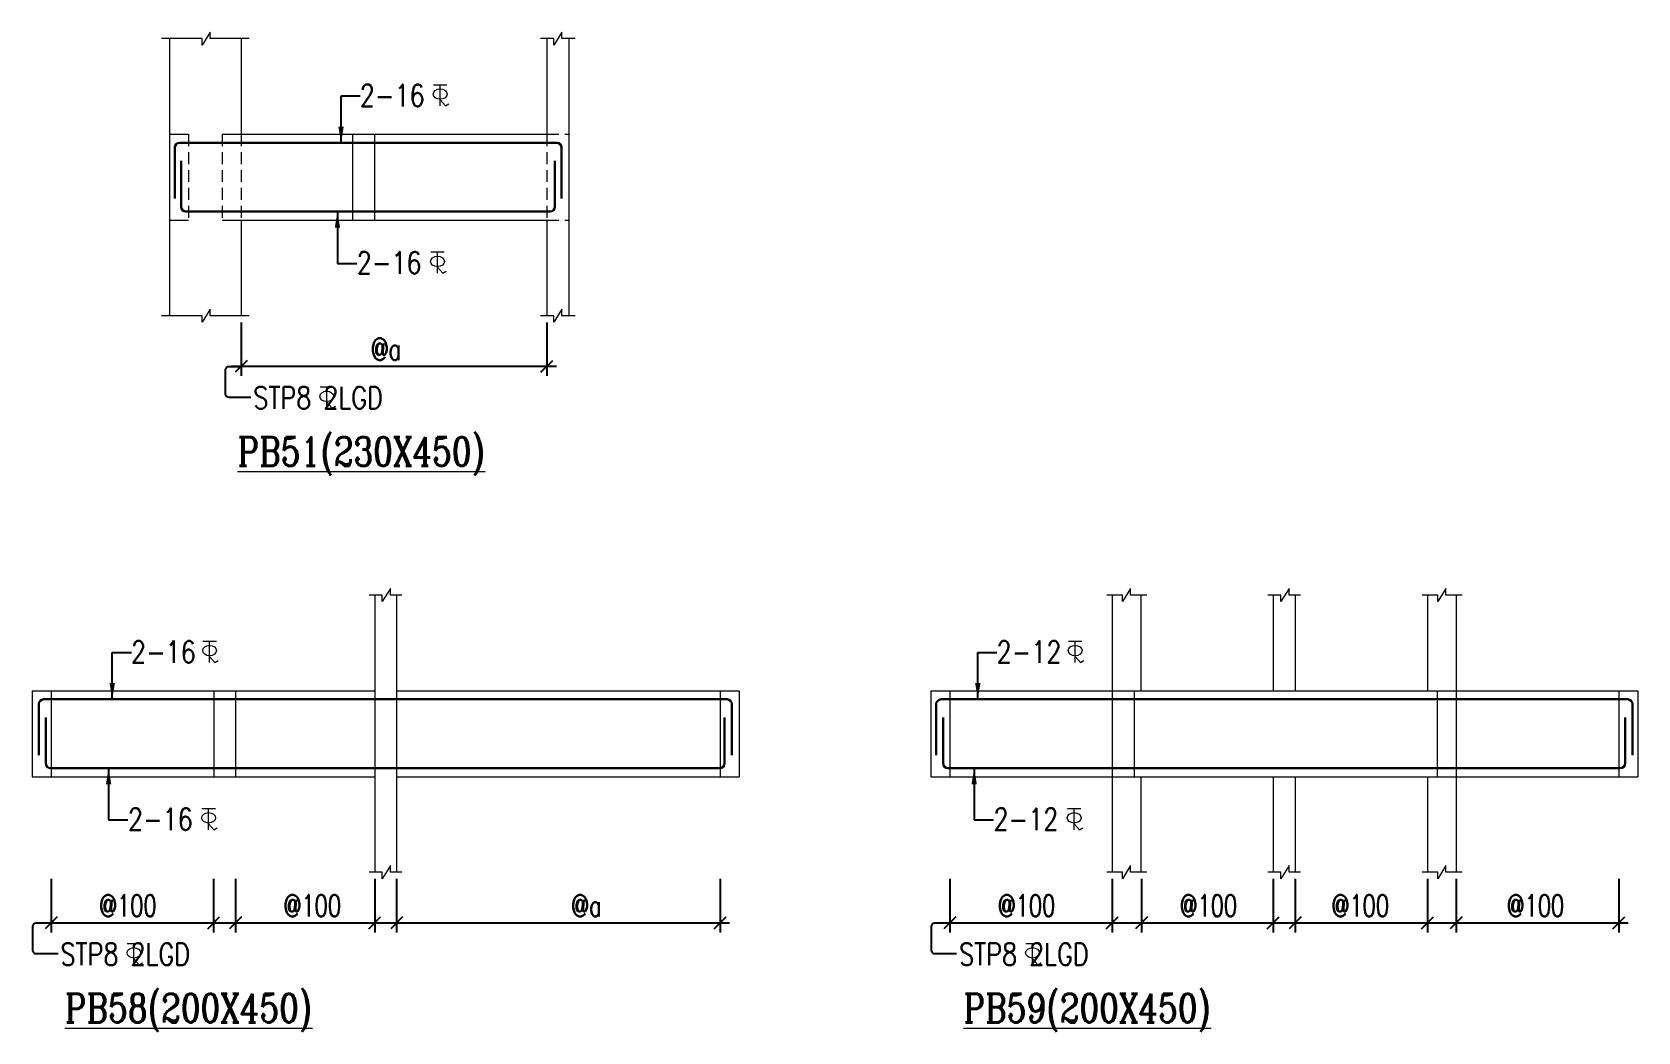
# Model space of a CAD drawing. Header units: millimetres. Extents: x 1277257 to 1543892, y 206696 to 309376.
# Drawn here: x 1526585 to 1543389, y 217392 to 227858 of the extents above; entities that cross this region are included whole.
import ezdxf

# ---------------------------------------------------------------- set-up
doc = ezdxf.new("R2010")
doc.units = ezdxf.units.MM
doc.header["$LTSCALE"] = 500
doc.header["$MEASUREMENT"] = 0
doc.header["$PDMODE"] = 34
doc.linetypes.add('HIDDEN', pattern=[0.375, 0.25, -0.125])
doc.layers.get('Defpoints').update_dxf_attribs({"lineweight": 0})
for name, color, linetype, lineweight in [('BEAM ELE', 2, 'Continuous', 15), ('DIM', 1, 'Continuous', 20), ('TAXT', 3, 'Continuous', 15), ('TEXT', 7, 'Continuous', 13), ('TEXT2', 3, 'Continuous', 15), ('TOWER AREA BEAM..', 3, 'Continuous', 20)]:
    doc.layers.add(name, color=color, linetype=linetype, lineweight=lineweight)
for name, color, linetype in [('D', 10, 'Continuous'), ('ST DIM.', 1, 'Continuous'), ('STEEL', 1, 'Continuous')]:
    doc.layers.add(name, color=color, linetype=linetype)
doc.styles.add('2MM', font='romans.shx', dxfattribs={"width": 0.7})
doc.styles.add('BHTESHT$0$HSCC2', font='romanc.shx')
doc.styles.add('haider', font='romans.shx')
doc.dimstyles.new('SHUIB MOD.', dxfattribs={"dimtxt": 230, "dimasz": 130, "dimexe": 100, "dimexo": 70, "dimgap": 50, "dimtad": 2, "dimdec": 0, "dimzin": 4, "dimdsep": 46, "dimtxsty": '2MM', "dimblk": 'OBLIQUE', "dimcen": 0.09, "dimdle": 100, "dimclrd": 1, "dimclre": 1, "dimclrt": 3, "dimadec": 0, "dimazin": 0, "dimtfac": 1, "dimtdec": 0, "dimtix": 1, "dimtmove": 2, "dimatfit": 3, "dimfxl": 100, "dimtolj": 1, "dimlwd": -1, "dimarcsym": 0})

# ---------------------------------------------------------------- blocks, each defined once
blk = doc.blocks.new('_Oblique')
at = {"color": 0, "linetype": 'ByBlock', "lineweight": -2}
blk.add_line((-0.5, -0.5), (0.5, 0.5), dxfattribs=at)
blk = doc.blocks.new('A$C76682FD6')
at = {"layer": 'TEXT', "color": 3, "ltscale": 0.2}
for p, q in [((143, 219, -1), (2, 219, -1)), ((72, 0, -1), (72, 219, -1)), ((72, 63, -1), (128, 0, -1)), ((128, 0, -1), (162, 21))]:
    blk.add_line(p, q, dxfattribs=at)
blk.add_ellipse((72, 124, -1), major_axis=(72.3, 0), ratio=0.753223, dxfattribs=at)
blk = doc.blocks.new('*D190')
at = {"layer": 'Defpoints', "color": 0, "ltscale": 100, "transparency": 16777216}
for p in [(1528773, 224889, 6), (1531973, 224889, 6), (1531973, 224359)]:
    blk.add_point(p, dxfattribs=at)
at = {"layer": 'ST DIM.', "color": 1, "lineweight": -2, "ltscale": 100, "transparency": 16777216}
for p, q in [((1528773, 224819), (1528773, 224259)), ((1531973, 224819), (1531973, 224259))]:
    blk.add_line(p, q, dxfattribs=at)
at = {"layer": 'ST DIM.', "color": 1, "ltscale": 100, "transparency": 16777216}
blk.add_line((1528673, 224359), (1532073, 224359), dxfattribs=at)
at = {"layer": 'ST DIM.', "color": 1, "ltscale": 100, "transparency": 16777216, "xscale": 125, "yscale": 125, "zscale": 125, "rotation": 180}
blk.add_blockref('_Oblique', (1528773, 224359), dxfattribs=at)
at = {"layer": 'ST DIM.', "color": 1, "ltscale": 100, "transparency": 16777216, "xscale": 125, "yscale": 125, "zscale": 125}
blk.add_blockref('_Oblique', (1531973, 224359), dxfattribs=at)
at = {"layer": 'ST DIM.', "color": 3, "ltscale": 100, "transparency": 16777216, "insert": (1530289, 224539), "char_height": 230, "attachment_point": 5, "style": '2MM'}
blk.add_mtext('\\A1;@a', dxfattribs=at)
blk = doc.blocks.new('*D203')
at = {"layer": 'Defpoints', "color": 0, "ltscale": 100, "transparency": 16777216}
for p in [(1526785, 219063, 6), (1528485, 219063, 6), (1528485, 218533)]:
    blk.add_point(p, dxfattribs=at)
at = {"layer": 'ST DIM.', "color": 1, "lineweight": -2, "ltscale": 100, "transparency": 16777216}
for p, q in [((1526785, 218993), (1526785, 218433)), ((1528485, 218993), (1528485, 218433))]:
    blk.add_line(p, q, dxfattribs=at)
at = {"layer": 'ST DIM.', "color": 1, "ltscale": 100, "transparency": 16777216}
blk.add_line((1526685, 218533), (1528585, 218533), dxfattribs=at)
at = {"layer": 'ST DIM.', "color": 1, "ltscale": 100, "transparency": 16777216, "xscale": 125, "yscale": 125, "zscale": 125, "rotation": 180}
blk.add_blockref('_Oblique', (1526785, 218533), dxfattribs=at)
at = {"layer": 'ST DIM.', "color": 1, "ltscale": 100, "transparency": 16777216, "xscale": 125, "yscale": 125, "zscale": 125}
blk.add_blockref('_Oblique', (1528485, 218533), dxfattribs=at)
at = {"layer": 'ST DIM.', "color": 3, "ltscale": 100, "transparency": 16777216, "insert": (1527588, 218713), "char_height": 230, "attachment_point": 5, "style": '2MM'}
blk.add_mtext('\\A1;@100', dxfattribs=at)
blk = doc.blocks.new('*D204')
at = {"layer": 'Defpoints', "color": 0, "ltscale": 100, "transparency": 16777216}
for p in [(1530400, 219063, 6), (1533785, 219063, 6), (1533785, 218533)]:
    blk.add_point(p, dxfattribs=at)
at = {"layer": 'ST DIM.', "color": 1, "lineweight": -2, "ltscale": 100, "transparency": 16777216}
for p, q in [((1530400, 218993), (1530400, 218433)), ((1533785, 218993), (1533785, 218433))]:
    blk.add_line(p, q, dxfattribs=at)
at = {"layer": 'ST DIM.', "color": 1, "ltscale": 100, "transparency": 16777216}
blk.add_line((1530300, 218533), (1533885, 218533), dxfattribs=at)
at = {"layer": 'ST DIM.', "color": 1, "ltscale": 100, "transparency": 16777216, "xscale": 125, "yscale": 125, "zscale": 125, "rotation": 180}
blk.add_blockref('_Oblique', (1530400, 218533), dxfattribs=at)
at = {"layer": 'ST DIM.', "color": 1, "ltscale": 100, "transparency": 16777216, "xscale": 125, "yscale": 125, "zscale": 125}
blk.add_blockref('_Oblique', (1533785, 218533), dxfattribs=at)
at = {"layer": 'ST DIM.', "color": 3, "ltscale": 100, "transparency": 16777216, "insert": (1532386, 218713), "char_height": 230, "attachment_point": 5, "style": '2MM'}
blk.add_mtext('\\A1;@a', dxfattribs=at)
blk = doc.blocks.new('*D205')
at = {"layer": 'Defpoints', "color": 0, "ltscale": 100, "transparency": 16777216}
for p in [(1528715, 219063, 6), (1530170, 219063, 6), (1530170, 218533)]:
    blk.add_point(p, dxfattribs=at)
at = {"layer": 'ST DIM.', "color": 1, "lineweight": -2, "ltscale": 100, "transparency": 16777216}
for p, q in [((1528715, 218993), (1528715, 218433)), ((1530170, 218993), (1530170, 218433))]:
    blk.add_line(p, q, dxfattribs=at)
at = {"layer": 'ST DIM.', "color": 1, "ltscale": 100, "transparency": 16777216}
blk.add_line((1528615, 218533), (1530270, 218533), dxfattribs=at)
at = {"layer": 'ST DIM.', "color": 1, "ltscale": 100, "transparency": 16777216, "xscale": 125, "yscale": 125, "zscale": 125, "rotation": 180}
blk.add_blockref('_Oblique', (1528715, 218533), dxfattribs=at)
at = {"layer": 'ST DIM.', "color": 1, "ltscale": 100, "transparency": 16777216, "xscale": 125, "yscale": 125, "zscale": 125}
blk.add_blockref('_Oblique', (1530170, 218533), dxfattribs=at)
at = {"layer": 'ST DIM.', "color": 3, "ltscale": 100, "transparency": 16777216, "insert": (1529518, 218713), "char_height": 230, "attachment_point": 5, "style": '2MM'}
blk.add_mtext('\\A1;@100', dxfattribs=at)
blk = doc.blocks.new('*D207')
at = {"layer": 'Defpoints', "color": 0, "ltscale": 100, "transparency": 16777216}
for p in [(1536189, 219063, 6), (1537889, 219063, 6), (1537889, 218533)]:
    blk.add_point(p, dxfattribs=at)
at = {"layer": 'ST DIM.', "color": 1, "lineweight": -2, "ltscale": 100, "transparency": 16777216}
for p, q in [((1536189, 218993), (1536189, 218433)), ((1537889, 218993), (1537889, 218433))]:
    blk.add_line(p, q, dxfattribs=at)
at = {"layer": 'ST DIM.', "color": 1, "ltscale": 100, "transparency": 16777216}
blk.add_line((1536089, 218533), (1537989, 218533), dxfattribs=at)
at = {"layer": 'ST DIM.', "color": 1, "ltscale": 100, "transparency": 16777216, "xscale": 125, "yscale": 125, "zscale": 125, "rotation": 180}
blk.add_blockref('_Oblique', (1536189, 218533), dxfattribs=at)
at = {"layer": 'ST DIM.', "color": 1, "ltscale": 100, "transparency": 16777216, "xscale": 125, "yscale": 125, "zscale": 125}
blk.add_blockref('_Oblique', (1537889, 218533), dxfattribs=at)
at = {"layer": 'ST DIM.', "color": 3, "ltscale": 100, "transparency": 16777216, "insert": (1536992, 218713), "char_height": 230, "attachment_point": 5, "style": '2MM'}
blk.add_mtext('\\A1;@100', dxfattribs=at)
blk = doc.blocks.new('*D208')
at = {"layer": 'Defpoints', "color": 0, "ltscale": 100, "transparency": 16777216}
for p in [(1539804, 219063, 6), (1541189, 219063, 6), (1541189, 218533)]:
    blk.add_point(p, dxfattribs=at)
at = {"layer": 'ST DIM.', "color": 1, "lineweight": -2, "ltscale": 100, "transparency": 16777216}
for p, q in [((1539804, 218993), (1539804, 218433)), ((1541189, 218993), (1541189, 218433))]:
    blk.add_line(p, q, dxfattribs=at)
at = {"layer": 'ST DIM.', "color": 1, "ltscale": 100, "transparency": 16777216}
blk.add_line((1539704, 218533), (1541289, 218533), dxfattribs=at)
at = {"layer": 'ST DIM.', "color": 1, "ltscale": 100, "transparency": 16777216, "xscale": 125, "yscale": 125, "zscale": 125, "rotation": 180}
blk.add_blockref('_Oblique', (1539804, 218533), dxfattribs=at)
at = {"layer": 'ST DIM.', "color": 1, "ltscale": 100, "transparency": 16777216, "xscale": 125, "yscale": 125, "zscale": 125}
blk.add_blockref('_Oblique', (1541189, 218533), dxfattribs=at)
at = {"layer": 'ST DIM.', "color": 3, "ltscale": 100, "transparency": 16777216, "insert": (1540485, 218713), "char_height": 230, "attachment_point": 5, "style": '2MM'}
blk.add_mtext('\\A1;@100', dxfattribs=at)
blk = doc.blocks.new('*D206')
at = {"layer": 'Defpoints', "color": 0, "ltscale": 100, "transparency": 16777216}
for p in [(1538195, 219063, 6), (1539574, 219063, 6), (1539574, 218533)]:
    blk.add_point(p, dxfattribs=at)
at = {"layer": 'ST DIM.', "color": 1, "lineweight": -2, "ltscale": 100, "transparency": 16777216}
for p, q in [((1538195, 218993), (1538195, 218433)), ((1539574, 218993), (1539574, 218433))]:
    blk.add_line(p, q, dxfattribs=at)
at = {"layer": 'ST DIM.', "color": 1, "ltscale": 100, "transparency": 16777216}
blk.add_line((1538095, 218533), (1539674, 218533), dxfattribs=at)
at = {"layer": 'ST DIM.', "color": 1, "ltscale": 100, "transparency": 16777216, "xscale": 125, "yscale": 125, "zscale": 125, "rotation": 180}
blk.add_blockref('_Oblique', (1538195, 218533), dxfattribs=at)
at = {"layer": 'ST DIM.', "color": 1, "ltscale": 100, "transparency": 16777216, "xscale": 125, "yscale": 125, "zscale": 125}
blk.add_blockref('_Oblique', (1539574, 218533), dxfattribs=at)
at = {"layer": 'ST DIM.', "color": 3, "ltscale": 100, "transparency": 16777216, "insert": (1538895, 218713), "char_height": 230, "attachment_point": 5, "style": '2MM'}
blk.add_mtext('\\A1;@100', dxfattribs=at)
blk = doc.blocks.new('*D209')
at = {"layer": 'Defpoints', "color": 0, "ltscale": 100, "transparency": 16777216}
for p in [(1541489, 219063, 6), (1543189, 219063, 6), (1543189, 218533)]:
    blk.add_point(p, dxfattribs=at)
at = {"layer": 'ST DIM.', "color": 1, "lineweight": -2, "ltscale": 100, "transparency": 16777216}
for p, q in [((1541489, 218993), (1541489, 218433)), ((1543189, 218993), (1543189, 218433))]:
    blk.add_line(p, q, dxfattribs=at)
at = {"layer": 'ST DIM.', "color": 1, "ltscale": 100, "transparency": 16777216}
blk.add_line((1541389, 218533), (1543289, 218533), dxfattribs=at)
at = {"layer": 'ST DIM.', "color": 1, "ltscale": 100, "transparency": 16777216, "xscale": 125, "yscale": 125, "zscale": 125, "rotation": 180}
blk.add_blockref('_Oblique', (1541489, 218533), dxfattribs=at)
at = {"layer": 'ST DIM.', "color": 1, "ltscale": 100, "transparency": 16777216, "xscale": 125, "yscale": 125, "zscale": 125}
blk.add_blockref('_Oblique', (1543189, 218533), dxfattribs=at)
at = {"layer": 'ST DIM.', "color": 3, "ltscale": 100, "transparency": 16777216, "insert": (1542318, 218713), "char_height": 230, "attachment_point": 5, "style": '2MM'}
blk.add_mtext('\\A1;@100', dxfattribs=at)

msp = doc.modelspace()

# ---------------------------------------------------------------- linework, layer by layer
at = {"layer": 'BEAM ELE', "color": 3}
for points in [[(1528855.9, 227789.1), (1528448.7, 227789.1), (1528448.7, 227857.8), (1528364.2, 227721.1), (1528364.2, 227789.1), (1527937.7, 227789.1)], [(1532269.2, 227789.1), (1532129.5, 227789.1), (1532129.5, 227857.8), (1532045, 227721.1), (1532045, 227789.1), (1531906.6, 227789.1)], [(1528855.9, 224889.1), (1528448.7, 224889.1), (1528448.7, 224957.8), (1528364.2, 224821.1), (1528364.2, 224889.1), (1527937.7, 224889.1)], [(1532269.2, 224889.1), (1532129.5, 224889.1), (1532129.5, 224957.8), (1532045, 224821.1), (1532045, 224889.1), (1531906.6, 224889.1)]]:
    msp.add_lwpolyline(points, dxfattribs=at)
at = {"layer": 'BEAM ELE', "color": 3, "elevation": 0}
for points in [[(1530455.3, 221963.4), (1530334.2, 221963.4), (1530334.2, 222032.1), (1530249.7, 221895.4), (1530249.7, 221963.4), (1530114, 221963.4)], [(1538249.9, 221963.4), (1538080.3, 221963.4), (1538080.3, 222032.1), (1537995.7, 221895.4), (1537995.7, 221963.4), (1537833.1, 221963.4)], [(1539859.5, 221963.4), (1539738.4, 221963.4), (1539738.4, 222032.1), (1539653.8, 221895.4), (1539653.8, 221963.4), (1539518.1, 221963.4)], [(1541549.9, 221963.4), (1541380.3, 221963.4), (1541380.3, 222032.1), (1541295.7, 221895.4), (1541295.7, 221963.4), (1541133.1, 221963.4)], [(1530455.3, 219063.4), (1530334.2, 219063.4), (1530334.2, 219132.1), (1530249.7, 218995.4), (1530249.7, 219063.4), (1530114, 219063.4)], [(1538249.9, 219063.4), (1538080.3, 219063.4), (1538080.3, 219132.1), (1537995.7, 218995.4), (1537995.7, 219063.4), (1537833.1, 219063.4)], [(1539859.5, 219063.4), (1539738.4, 219063.4), (1539738.4, 219132.1), (1539653.8, 218995.4), (1539653.8, 219063.4), (1539518.1, 219063.4)], [(1541549.9, 219063.4), (1541380.3, 219063.4), (1541380.3, 219132.1), (1541295.7, 218995.4), (1541295.7, 219063.4), (1541133.1, 219063.4)]]:
    msp.add_lwpolyline(points, dxfattribs=at)
at = {"layer": 'ST DIM.'}
for points, elevation in [([(1528874.1, 224033.4), (1528645.8, 224033.4, -0.4142136), (1528610, 224069.2), (1528610, 224322.8, -0.4142136), (1528645.8, 224358.6), (1528772.9, 224358.6)], -2.7), ([(1526856.2, 218207.8), (1526627.9, 218207.8, -0.4142136), (1526592.1, 218243.5), (1526592.1, 218497.1, -0.4142136), (1526627.9, 218532.9), (1531294.8, 218532.9)], -2.8), ([(1536260.4, 218207.8), (1536032, 218207.8, -0.4142136), (1535996.2, 218243.5), (1535996.2, 218497.1, -0.4142136), (1536032, 218532.9), (1542009, 218532.9)], -2.8)]:
    msp.add_lwpolyline(points, format="xyb", dxfattribs=dict(at, elevation=elevation))
at = {"layer": 'STEEL', "color": 4, "lineweight": 30, "ltscale": 10}
for p, q in [((1528127.2, 226699.1, -140.7), (1532075.1, 226699.1, -2299807.7)), ((1528077.2, 226115.4, -186.5), (1528077.2, 226649.1, -186.5)), ((1532125.1, 226115.4, -186.5), (1532125.1, 226649.1, -186.5)), ((1528145.2, 226029.1, -599978), (1528145.2, 226510.1, -599978)), ((1532057.1, 226029.1, -599978), (1532057.1, 226510.1, -599978)), ((1528195.2, 225979.1, -599942.4), (1532007.1, 225979.1, -2877501.1)), ((1526655.1, 220289.7, -186.5), (1526655.1, 220823.4, -186.5)), ((1526705.1, 220873.4, -140.8), (1533858.6, 220873.4, -2346141.3)), ((1533908.4, 220289.7, -186.5), (1533908.4, 220823.4, -186.5)), ((1536047.1, 220289.7, -186.5), (1536047.1, 220823.4, -186.5)), ((1536097.1, 220873.4, -140.8), (1543283.7, 220873.4, -2346141.3)), ((1543333.5, 220289.7, -186.5), (1543333.5, 220823.4, -186.5)), ((1526727.4, 220203.4, -599978), (1526727.4, 220684.5, -599978)), ((1533830.3, 220203.4, -599978), (1533830.3, 220684.5, -599978)), ((1536119.4, 220203.4, -599978), (1536119.4, 220684.5, -599978)), ((1543255.4, 220203.4, -599978), (1543255.4, 220684.5, -599978)), ((1526777.4, 220153.4, -599942.4), (1533780.3, 220153.4, -2883032.6)), ((1536169.4, 220153.4, -599942.4), (1543205.4, 220153.4, -2883032.6))]:
    msp.add_line(p, q, dxfattribs=at)
for centre, start, end in [((1528127.2, 226649.1, -186.5), 90, 180), ((1532075.1, 226649.1, -186.5), 0, 90), ((1528195.2, 226029.1, -599978), 180, 270), ((1532007.1, 226029.1, -599978), 270, 0), ((1526705.1, 220823.4, -186.5), 90, 180), ((1533858.4, 220823.4, -186.5), 0, 90), ((1536097.1, 220823.4, -186.5), 90, 180), ((1543283.5, 220823.4, -186.5), 0, 90), ((1526777.4, 220203.4, -599978), 180, 270), ((1533780.3, 220203.4, -599978), 270, 0), ((1536169.4, 220203.4, -599978), 180, 270), ((1543205.4, 220203.4, -599978), 270, 0)]:
    msp.add_arc(centre, 50, start, end, dxfattribs=at)
at = {"layer": 'TOWER AREA BEAM..'}
for p, q in [((1528022.9, 227789.1), (1528022.9, 226789.1)), ((1528772.9, 227789.1), (1528772.9, 226789.1)), ((1531972.7, 227789.1), (1531972.7, 226789.1)), ((1532202.7, 227789.1), (1532202.7, 224889.1)), ((1528022.9, 226789.1), (1528022.9, 225889.1)), ((1528022.9, 226789.1), (1528222.9, 226789.1)), ((1528572.9, 226789.1), (1531972.7, 226789.1)), ((1529942.9, 225889.1), (1529942.9, 226789.1)), ((1530172.9, 225889.1), (1530172.9, 226789.1)), ((1528022.9, 225889.1), (1528222.9, 225889.1)), ((1528022.9, 225889.1), (1528022.9, 224889.1)), ((1528572.9, 225889.1), (1531972.7, 225889.1)), ((1528772.9, 225889.1), (1528772.9, 224889.1)), ((1531972.7, 225889.1), (1531972.7, 224889.1)), ((1530170.2, 221963.4, 0), (1530170.2, 220963.4, 0)), ((1530400.2, 221963.4, 0), (1530400.2, 220963.4, 0)), ((1537889.4, 221963.4, 0), (1537889.4, 220963.4, 0)), ((1538189.4, 221963.4, 0), (1538189.4, 220963.4, 0)), ((1539574.4, 221963.4, 0), (1539574.4, 220963.4, 0)), ((1539804.4, 221963.4, 0), (1539804.4, 220963.4, 0)), ((1541189.4, 221963.4, 0), (1541189.4, 220963.4, 0)), ((1541489.4, 221963.4, 0), (1541489.4, 220963.4, 0)), ((1526585.2, 220963.4, 0), (1530170.2, 220963.4, 0)), ((1526585.2, 220963.4, 0), (1526585.2, 220063.4, 0)), ((1526785.2, 220963.4, 0), (1526785.2, 220063.4, 0)), ((1528485.2, 220963.4, 0), (1528485.2, 220063.4, 0)), ((1528715.2, 220963.4, 0), (1528715.2, 220063.4, 0)), ((1530170.2, 220963.4, 0), (1530170.2, 219063.4, 0)), ((1530400.2, 220963.4, 0), (1530400.2, 219063.4, 0)), ((1530400.2, 220963.4, 0), (1533985.2, 220963.4, 0)), ((1533785.2, 220963.4, 0), (1533785.2, 220063.4, 0)), ((1533985.2, 220963.4, 0), (1533985.2, 220063.4, 0)), ((1535989.4, 220963.4, 0), (1543389.4, 220963.4, 0)), ((1535989.4, 220963.4, 0), (1535989.4, 220063.4, 0)), ((1536189.4, 220963.4, 0), (1536189.4, 220063.4, 0)), ((1537889.4, 220963.4, 0), (1537889.4, 220063.4, 0)), ((1538119.4, 220963.4, 0), (1538119.4, 220063.4, 0)), ((1541289.4, 220963.4, 0), (1541289.4, 220063.4, 0)), ((1541489.4, 220963.4, 0), (1541489.4, 220063.4, 0)), ((1543189.4, 220963.4, 0), (1543189.4, 220063.4, 0)), ((1543389.4, 220963.4, 0), (1543389.4, 220063.4, 0)), ((1526585.2, 220063.4, 0), (1530170.2, 220063.4, 0)), ((1530400.2, 220063.4, 0), (1533985.2, 220063.4, 0)), ((1535989.4, 220063.4, 0), (1543389.4, 220063.4, 0)), ((1537889.4, 220063.4, 0), (1537889.4, 219063.4, 0)), ((1538189.4, 220063.4, 0), (1538189.4, 219063.4, 0)), ((1539574.4, 220063.4, 0), (1539574.4, 219063.4, 0)), ((1539804.4, 220063.4, 0), (1539804.4, 219063.4, 0)), ((1541189.4, 220063.4, 0), (1541189.4, 219063.4, 0)), ((1541489.4, 220063.4, 0), (1541489.4, 219063.4, 0))]:
    msp.add_line(p, q, dxfattribs=at)
at = {"layer": 'TOWER AREA BEAM..', "linetype": 'HIDDEN'}
for p, q in [((1528222.9, 226789.1), (1528222.9, 225889.1)), ((1528572.9, 226789.1), (1528572.9, 225889.1)), ((1528772.9, 226789.1), (1528772.9, 225889.1)), ((1531972.7, 226789.1), (1532202.7, 226789.1)), ((1531972.7, 226789.1), (1531972.7, 225889.1)), ((1531972.7, 225889.1), (1532202.7, 225889.1))]:
    msp.add_line(p, q, dxfattribs=at)

# ---------------------------------------------------------------- block references
at = {"layer": 'DIM', "lineweight": 0}
for p in [(1530783, 227084.6, -22512), (1530755.2, 225333.8, -599957.5), (1529596.6, 223920.7, -2.2), (1528370.8, 221259, -22512), (1537428.9, 221259, -22512), (1528360.5, 219508.1, -599957.6), (1537418.6, 219508.1, -599957.6), (1527578.7, 218095.1, -2.2), (1536982.8, 218095.1, -2.2)]:
    msp.add_blockref('A$C76682FD6', p, dxfattribs=at)

# ---------------------------------------------------------------- texts
at = {"layer": 'TAXT', "style": 'BHTESHT$0$HSCC2', "width": 0.8}
for s, p in [('%%UPB51(230X450)', (1528735.7, 223317.3, 1175946.7)), ('%%UPB58(200X450)', (1526928, 217491.6, 1175946.7)), ('%%UPB59(200X450)', (1536332.2, 217491.6, 1175946.7))]:
    msp.add_text(s, height=300, dxfattribs=at).set_placement(p)
at = {"layer": 'TEXT2', "color": 3, "style": 'haider', "width": 0.8}
for s, p in [('2-16', (1530014.9, 227079.5, -22512.8)), ('2-16', (1529982.8, 225328.6, 1197983.4)), ('STP8 2LGD', (1528899.9, 223915.6, -3)), ('2-16', (1527620.3, 221253.8, -22512.8)), ('2-12', (1536678.3, 221253.8, -22512.8)), ('2-16', (1527588.1, 219502.9, 1197983.3)), ('2-12', (1536646.2, 219502.9, 1197983.3)), ('STP8 2LGD', (1526882, 218089.9, -3)), ('STP8 2LGD', (1536286.2, 218089.9, -3))]:
    msp.add_text(s, height=230, dxfattribs=at).set_placement(p)

# ---------------------------------------------------------------- dimensions: what is measured, and where the dimension line sits
at = {"layer": 'ST DIM.', "ltscale": 100}
for base, p1, p2, text, picture, middle in [((1531972.7, 224358.6, -6.3), (1528772.9, 224889.1), (1531972.7, 224889.1), '@a', '*D190', (1530288.5, 224539, -6.3)), ((1528485.2, 218532.9, -6.3), (1526785.2, 219063.4, 0), (1528485.2, 219063.4, 0), '@100', '*D203', (1527587.9, 218713.3, -6.3)), ((1530170.2, 218532.9, -6.3), (1528715.2, 219063.4, 0), (1530170.2, 219063.4, 0), '@100', '*D205', (1529517.9, 218713.3, -6.3)), ((1533785.2, 218532.9, -6.3), (1530400.2, 219063.4, 0), (1533785.2, 219063.4, 0), '@a', '*D204', (1532385.9, 218713.3, -6.3)), ((1537889.4, 218532.9, -6.3), (1536189.4, 219063.4, 0), (1537889.4, 219063.4, 0), '@100', '*D207', (1536992.1, 218713.3, -6.3)), ((1539574.4, 218532.9, -6.3), (1538194.8, 219063.4, 0), (1539574.4, 219063.4, 0), '@100', '*D206', (1538895.3, 218713.3, -6.3)), ((1541189.4, 218532.9, -6.3), (1539804.4, 219063.4, 0), (1541189.4, 219063.4, 0), '@100', '*D208', (1540484.5, 218713.3, -6.3)), ((1543189.4, 218532.9, -6.3), (1541489.4, 219063.4, 0), (1543189.4, 219063.4, 0), '@100', '*D209', (1542318, 218713.3, -6.3))]:
    dim = msp.add_linear_dim(base=base, p1=p1, p2=p2, text=text, dimstyle='SHUIB MOD.', override={"dimasz": 125}, dxfattribs=at)
    dim.commit()
    dim.dimension.update_dxf_attribs({"geometry": picture, "text_midpoint": middle, "dimtype": 160})

# ---------------------------------------------------------------- leaders
at = {"layer": 'D', "linetype": 'Continuous'}
for points in [[(1529818.3, 226699.1, -4484638.2), (1529818.3, 227189.1, -4484638.2), (1530018.3, 227189.1, -4484638.2)], [(1529780.4, 225979.1, -5062083.7), (1529780.4, 225436.3, -5062083.7), (1529982.5, 225436.3, -5062083.7)], [(1527423.6, 220873.4, -4484638.3), (1527423.6, 221363.4, -4484638.3), (1527623.6, 221363.4, -4484638.3)], [(1536481.7, 220873.4, -4484638.3), (1536481.7, 221363.4, -4484638.3), (1536681.6, 221363.4, -4484638.3)], [(1527385.7, 220153.4, -5062083.7), (1527385.7, 219610.7, -5062083.7), (1527587.8, 219610.7, -5062083.7)], [(1536443.8, 220153.4, -5062083.7), (1536443.8, 219610.7, -5062083.7), (1536645.8, 219610.7, -5062083.7)]]:
    msp.add_leader(points, dimstyle='SHUIB MOD.', override={"dimasz": 170, "dimtad": 0}, dxfattribs=at)

doc.saveas('drawing.dxf')
